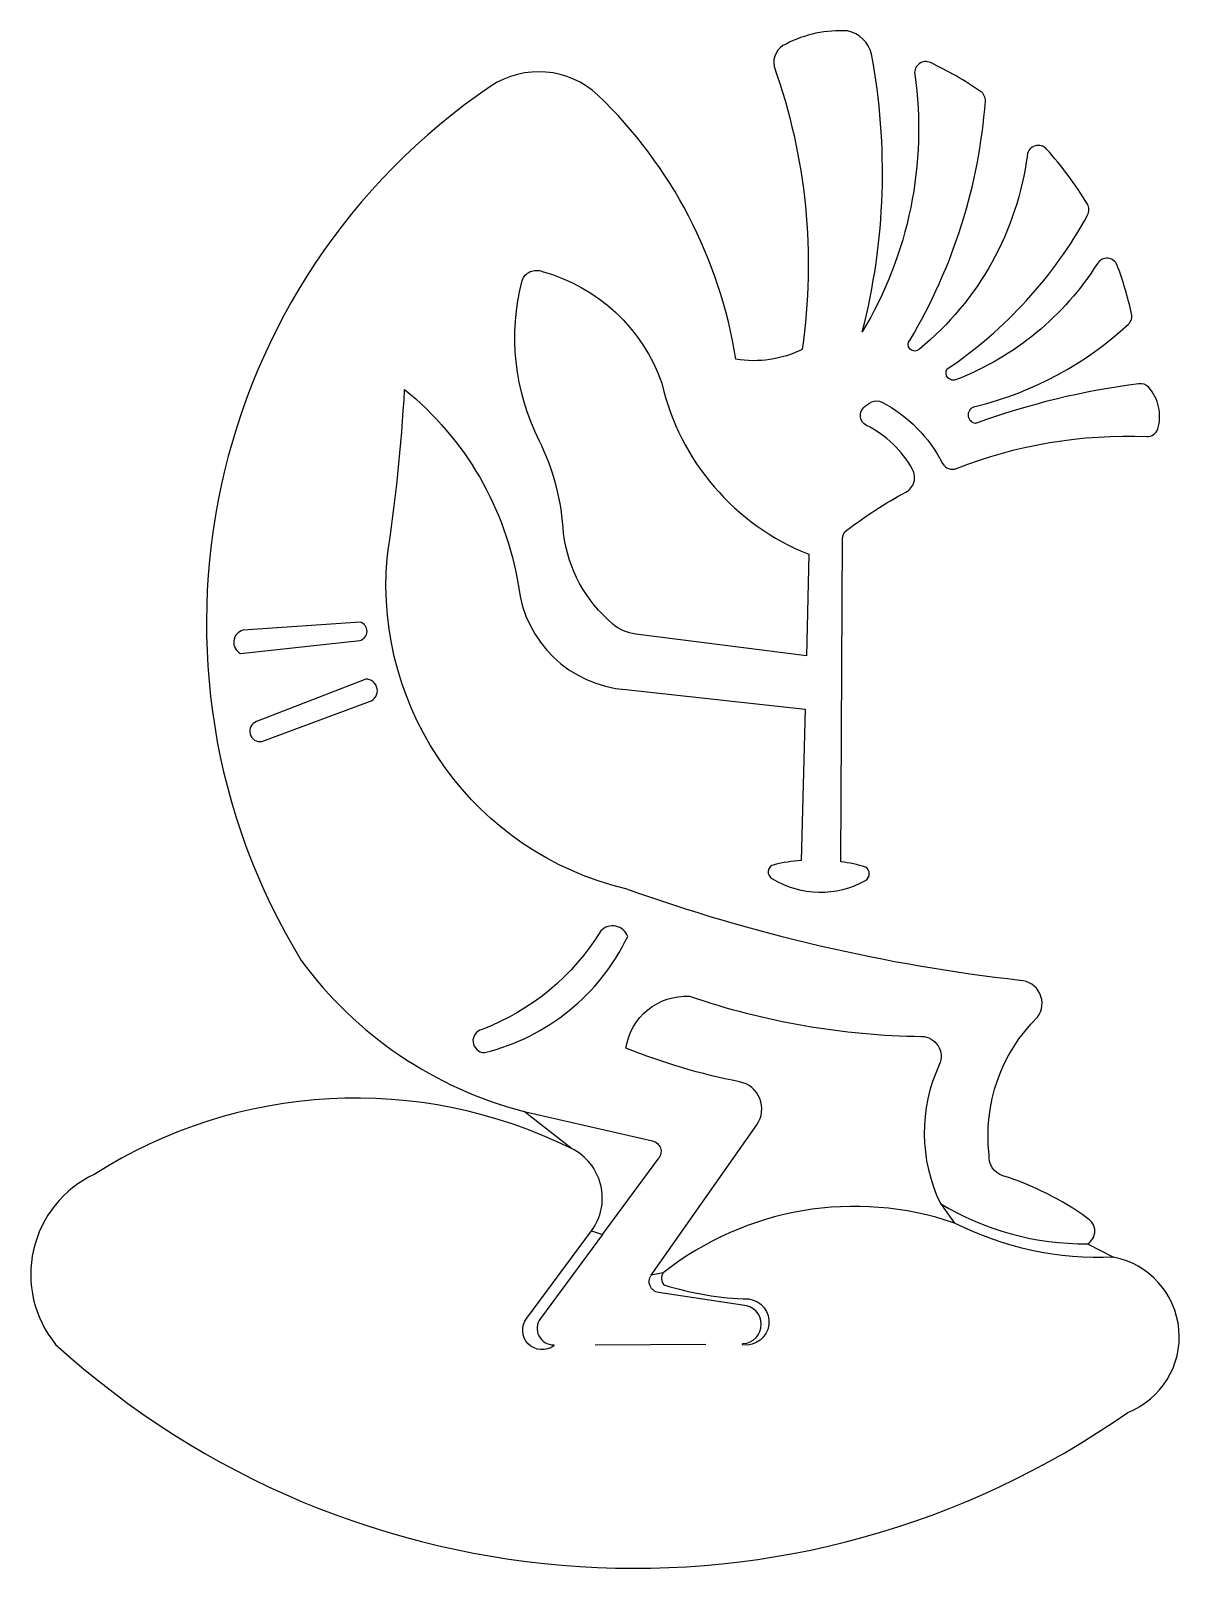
# Model space of a CAD drawing. Extents: x 0 to 4.23, y 0 to 5.66.
import ezdxf

# ---------------------------------------------------------------- set-up
doc = ezdxf.new("R2010")
doc.units = 0
doc.layers.add('CK_LEVEL_1', color=7, linetype='CONTINUOUS')

msp = doc.modelspace()

# ---------------------------------------------------------------- linework, layer by layer
at = {"layer": 'CK_LEVEL_1', "color": 2, "linetype": 'CONTINUOUS'}
for p, q in [((2.982953, 2.601336), (2.988572, 3.789774)), ((2.865331, 3.733221), (2.855745, 3.358725)), ((1.21269, 3.483709), (0.781896, 3.453552)), ((0.772702, 3.367961), (1.211055, 3.415701)), ((2.855756, 3.358709), (2.227434, 3.439196)), ((1.233419, 3.273797), (0.83093, 3.117274)), ((2.191259, 3.234759), (2.850725, 3.162764)), ((0.85127, 3.044085), (1.247254, 3.190851)), ((2.850728, 3.162786), (2.836475, 2.60591)), ((1.991335, 1.545205), (1.816815, 1.681729)), ((1.816816, 1.681732), (2.289289, 1.57325)), ((2.284223, 1.07885), (2.67313, 1.632856)), ((2.105598, 1.229347), (2.312875, 1.509452)), ((3.34912, 1.343084), (3.401615, 1.270956)), ((1.82649, 0.920525), (2.06448, 1.242132)), ((2.105598, 1.229347), (1.876278, 0.919456)), ((2.0645, 1.242137), (2.105598, 1.229347)), ((3.89106, 1.194681), (3.986959, 1.145413)), ((2.328674, 1.088172), (2.284227, 1.078845)), ((2.620992, 0.968231), (2.311415, 1.015289)), ((2.486127, 0.823845), (2.077977, 0.821429))]:
    msp.add_line(p, q, dxfattribs=at)
for centre, radius, start, end in [((2.809034, 5.543792), 0.073752, 112.542059, 191.118268), ((2.980024, 5.229949), 0.430787, 86.32848, 117.55337), ((2.985448, 5.549091), 0.11297, 13.172448, 78.692256), ((0.774312, 5.13974), 2.361575, 345.59952, 370.616888), ((1.870313, 5.1914), 0.318436, 46.76342, 123.610671), ((3.295064, 5.506683), 0.040656, 64.688011, 188.019688), ((2.734571, 4.321331), 1.351841, 55.661756, 64.692263), ((3.035444, 3.480462), 2.388379, 124.168923, 211.361014), ((3.474195, 5.404022), 0.040655, 355.714466, 415.657549), ((0.90151, 4.185491), 1.714982, 8.911547, 46.202889), ((1.510961, 5.550971), 2.009363, 329.22167, 355.719228), ((3.709546, 5.19804), 0.040656, 41.959244, 172.508077), ((2.734571, 4.321331), 1.351842, 31.248989, 41.962382), ((2.460447, 5.768109), 1.632481, 304.042323, 331.211238), ((3.855542, 5.001532), 0.040656, 331.208346, 391.246049), ((3.961911, 4.78266), 0.040655, 20.596457, 147.666408), ((2.734571, 4.321331), 1.351841, 12.723672, 20.599272), ((4.01357, 4.610126), 0.040655, 312.842979, 372.721872), ((3.177488, 5.51159), 1.270156, 283.855658, 312.844622), ((3.193258, 4.563788), 0.892973, 192.943009, 248.453984), ((4.440183, 1.580706), 2.80383, 97.375748, 110.052042), ((4.085446, 4.320989), 0.040655, 41.806517, 97.374112), ((-5.291728, 4.720892), 6.679252, 351.369333, 356.730431), ((3.9969, 4.241814), 0.159465, 342.97932, 401.807557), ((2.900899, 3.85346), 0.39558, 29.052002, 63.552126), ((4.110494, 4.207024), 0.040655, 267.497714, 342.978402), ((1.11157, 3.771087), 0.850344, 2.602483, 26.64858), ((3.193403, 4.01596), 0.060983, 298.438523, 389.052414), ((3.393453, 4.086785), 0.040656, 207.447425, 291.539976), ((2.224317, 3.664886), 0.43139, 186.492275, 265.606235), ((0.792867, 3.409075), 0.045814, 103.893384, 243.858894), ((1.202901, 3.44992), 0.035179, 283.377333, 433.885921), ((1.233472, 3.231194), 0.042611, 288.852073, 450.07261), ((0.844526, 3.081634), 0.038141, 110.873576, 280.175321), ((2.889035, 1.941058), 0.666908, 94.520164, 103.190028), ((2.741987, 2.563591), 0.027274, 100.877355, 245.648884), ((2.889035, 1.941058), 0.666909, 73.907634, 81.904622), ((3.057813, 2.557024), 0.029546, 302.924685, 417.073688), ((2.907911, 2.829241), 0.340229, 238.625294, 299.20229), ((1.48274, 2.669353), 0.79332, 283.699801, 334.33138), ((2.141919, 2.306097), 0.059202, 19.353121, 136.489289), ((2.184568, 3.108928), 1.473818, 216.248021, 255.550651), ((3.638501, 2.079607), 0.084789, 323.293904, 447.471878), ((3.320554, 4.733588), 2.775946, 251.197783, 269.159072), ((1.671361, 1.941839), 0.04324, 103.108041, 269.006141), ((3.886274, 1.602776), 0.596636, 155.10181, 205.801868), ((2.589963, 1.691253), 0.101639, 324.931595, 438.876351), ((1.196874, -0.058454), 1.789646, 63.646148, 122.552541), ((1.901098, 1.363055), 0.203277, 323.498441, 423.646213), ((0.407369, 1.081439), 0.40737, 115.199866, 219.139651), ((3.257543, 0.417327), 1.076909, 53.964975, 72.608736), ((3.033002, 0.194207), 1.138096, 71.101933, 128.234145), ((3.880147, 2.218621), 1.023998, 238.76299, 270.610627), ((3.863446, 1.241448), 0.054297, 300.561099, 419.43981), ((3.92954, 0.851946), 0.299028, 291.473888, 438.92936), ((2.360425, 1.067424), 0.037928, 146.837001, 218.415158), ((2.666356, 2.086663), 1.095494, 252.158155, 268.79651), ((2.619237, 0.897674), 0.070578, 272.39713, 448.594624), ((1.92529, 0.883148), 0.060984, 143.498967, 270), ((2.221776, 3.165032), 3.165033, 227.693811, 305.040848)]:
    msp.add_arc(centre, radius, start, end, dxfattribs=at)
at = {"layer": 'CK_LEVEL_1', "color": 2, "linetype": 'CONTINUOUS', "extrusion": (0, 0, -1)}
for centre, radius, start, end in [((-0.687497, 4.799213), 2.175419, 160.382935, 188.230584), ((-1.82121, 5.298919), 1.447778, 171.976493, 211.039344), ((-2.567182, 5.348187), 1.11155, 187.487452, 230.655039), ((-1.862058, 4.722309), 0.056315, 19.872625, 112.377091), ((-1.712644, 4.151019), 0.646371, 105.328245, 160.782341), ((-3.015622, 5.38161), 1.079262, 212.331437, 248.65426), ((-2.630468, 4.530779), 0.847951, 333.503967, 374.385508), ((-2.660886, 4.852484), 0.406555, 243.778882, 279.216339), ((-3.254613, 4.505657), 0.024291, 224.656436, 404.656416), ((-3.396993, 4.400774), 0.026968, 244.755792, 392.865687), ((-0.637891, 3.429046), 1.172796, 129.0428, 170.82247), ((-3.095189, 4.244036), 0.040655, 296.447821, 406.608628), ((-3.152097, 4.183831), 0.123499, 46.608001, 63.118334), ((-3.114644, 4.257708), 0.040655, 63.118554, 117.937275), ((-2.883565, 3.821941), 0.533918, 117.93759, 152.552497), ((-3.484395, 4.246282), 0.032217, 279.979545, 445.12293), ((-4.034299, 2.463274), 1.704766, 68.459493, 92.502124), ((-4.034299, 2.463274), 1.704767, 52.844995, 61.560886), ((-2.48335, 3.878558), 0.526845, 310.238108, 352.49309), ((-3.029218, 3.789568), 0.040656, 0.271996, 52.845144), ((-2.459127, 3.621135), 1.151374, 283.453238, 364.854811), ((-2.248067, 3.600505), 0.162621, 277.299863, 310.238324), ((-4.359174, 8.542816), 6.418669, 276.413167, 289.740179), ((-1.351705, 2.802483), 0.875212, 211.371037, 249.265389), ((-2.413572, 1.881243), 0.224866, 8.659918, 93.129981), ((-4.137769, 1.592865), 0.613294, 353.409439, 405.315372), ((-3.278707, 1.884758), 0.073179, 90.841695, 204.899164), ((-3.056539, 4.0643), 2.316846, 281.123417, 291.930085), ((-2.280195, 1.533636), 0.040655, 102.930075, 216.502347), ((-3.601293, 1.514862), 0.073178, 287.391531, 365.994334), ((-3.933202, 2.322161), 1.177975, 267.384394, 296.824337), ((-2.317502, 1.055486), 0.040655, 278.643728, 395.068797), ((-2.632665, 0.906805), 0.08527, 97.195858, 277.046841), ((-1.882886, 0.876262), 0.071691, 233.157435, 398.134334), ((-1.924901, 0.820404), 0.001812, 102.532239, 237.300867), ((-2.623288, 0.824676), 0.002717, 293.677683, 426.350097)]:
    msp.add_arc(centre, radius, start, end, dxfattribs=at)

doc.saveas('drawing.dxf')
